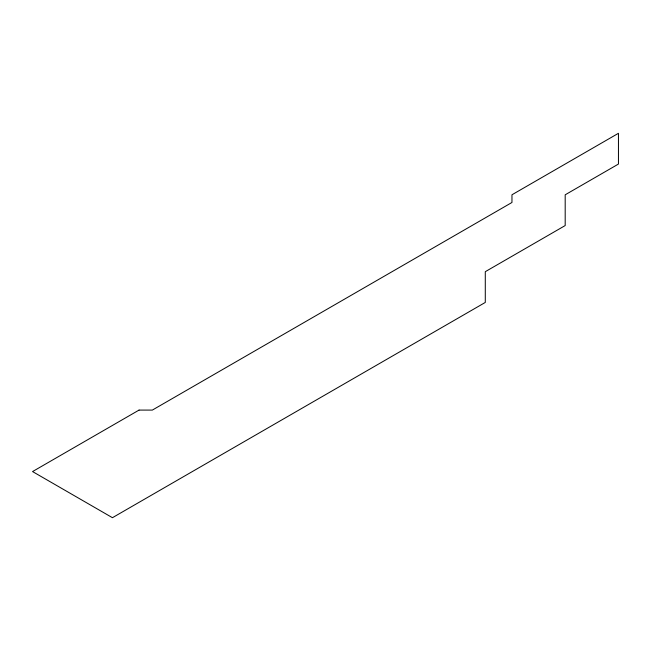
<?xml version="1.0" encoding="UTF-8"?>
<svg xmlns="http://www.w3.org/2000/svg" width="651" height="651" viewBox="0 0 651 651"><rect width="100%" height="100%" fill="white"/><g stroke="black" fill="none" stroke-linecap="round" stroke-linejoin="round"><path stroke-width="0.98" d="M139.037 410.089L32.55 471.568L112.444 517.7L485.288 302.438L485.288 271.687L565.19 225.555L565.19 194.804L618.45 164.052L618.45 133.3L511.963 194.779L511.963 202.469L152.35 410.089L139.037 410.089"/></g></svg>
